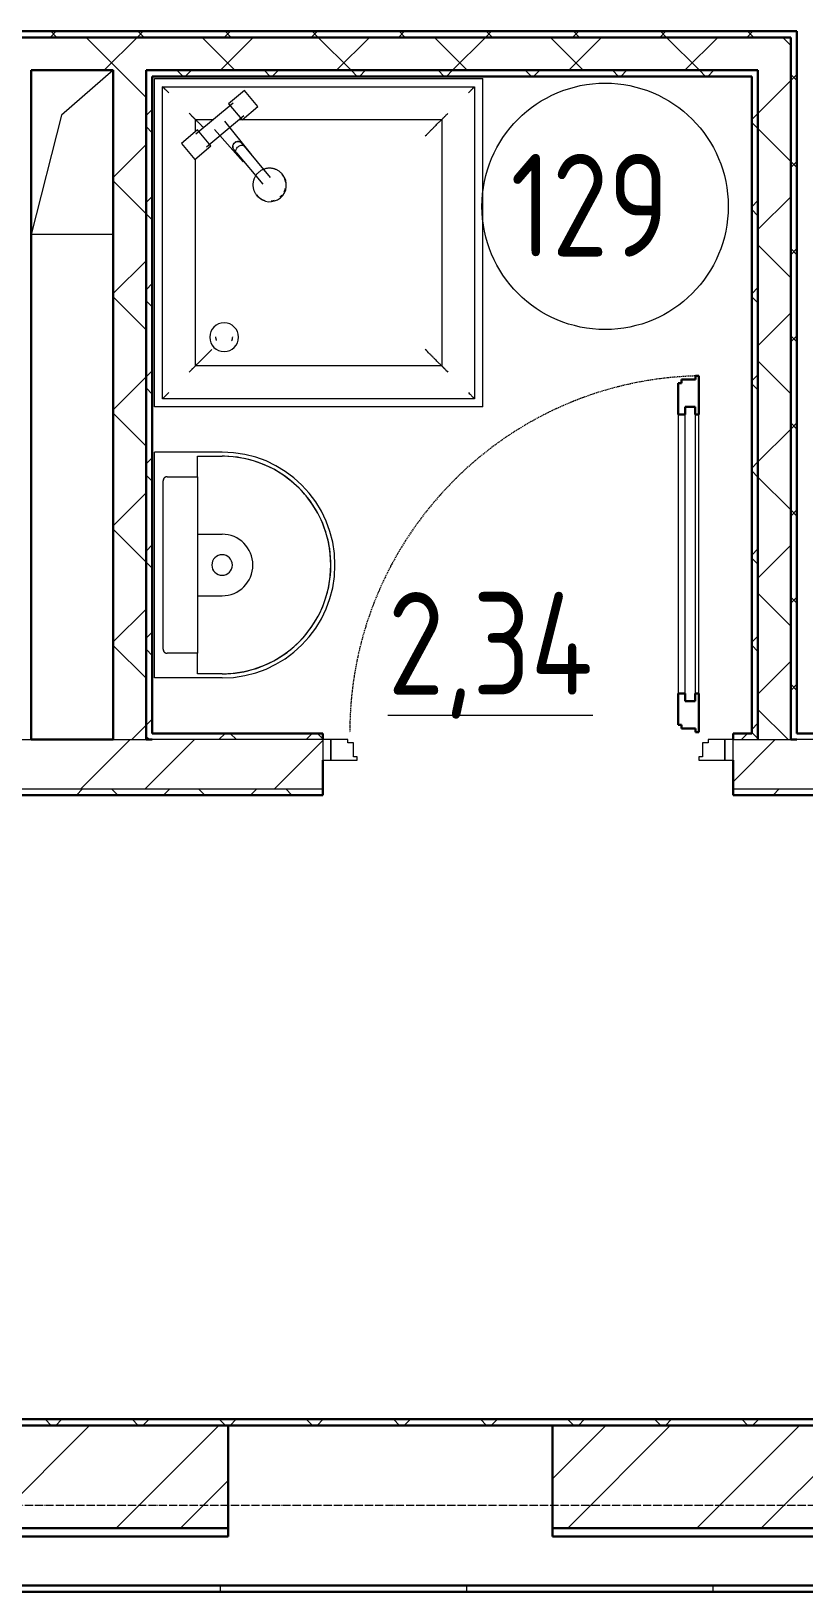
# Model space of a CAD drawing. Header units: millimetres. Extents: x -695119 to 412940, y -249585 to 622758.
# Drawn here: x 2069 to 3951, y -25780 to -21980 of the extents above; entities that cross this region are included whole.
import ezdxf

# ---------------------------------------------------------------- set-up
doc = ezdxf.new("R2010")
doc.units = ezdxf.units.MM
doc.linetypes.add('ADSK_Линия сетки', pattern=[25, 20, -2.5, 0, -2.5])
doc.linetypes.add('ADSK_Штриховая_ш2 п1_5', pattern=[4.5, 3, -1.5])
for name, color, linetype, lineweight in [('Каркас_Импост', 8, 'Continuous', 9), ('Марки помещений', 8, 'Continuous', 20), ('Монтажный зазор', 8, 'Continuous', 9), ('Оси', 252, 'Continuous', 9), ('Остекление', 8, 'Continuous', 9), ('Открывание', 8, 'ADSK_Штриховая_ш2 п1_5', 9), ('Панель', 252, 'Continuous', 30), ('Перекрытия', 7, 'Continuous', 18), ('Сантехнические приборы', 8, 'Continuous', 18), ('Стены разрез', 7, 'Continuous', 30), ('Стены штриховка', 7, 'Continuous', 9)]:
    doc.layers.add(name, color=color, linetype=linetype, lineweight=lineweight)
doc.styles.add('GOST 2.304 type A_1', font='', dxfattribs={"height": 350})
doc.styles.get('GOST 2.304 type A_1').set_extended_font_data('GOST 2.304 type A')

# ---------------------------------------------------------------- blocks, each defined once
blk = doc.blocks.new('1 этаж')
at = {"color": 251, "lineweight": 18, "true_color": 0x636466}
for p, q in [((-42680.8, -103252.4), (-42807.4, -103361.9)), ((-42807.4, -103361.9), (-42880.8, -103652.4)), ((-42680.8, -103652.4), (-42880.8, -103652.4))]:
    blk.add_line(p, q, dxfattribs=at)
at = {"layer": 'Каркас_Импост', "color": 251, "true_color": 0x636466}
for p, q in [((-42109.8, -104882.4), (-42150.8, -104882.4)), ((-42150.8, -104882.4), (-42150.8, -104932.4)), ((-42109.8, -104890.4), (-42109.8, -104882.4)), ((-42095.8, -104890.4), (-42109.8, -104890.4)), ((-42095.8, -104924.4), (-42095.8, -104890.4)), ((-41231.8, -104890.4), (-41245.8, -104890.4)), ((-41245.8, -104890.4), (-41245.8, -104924.4)), ((-41231.8, -104882.4), (-41231.8, -104890.4)), ((-41190.8, -104882.4), (-41231.8, -104882.4)), ((-41190.8, -104932.4), (-41190.8, -104882.4)), ((-42150.8, -104932.4), (-42086.8, -104932.4)), ((-42086.8, -104924.4), (-42095.8, -104924.4)), ((-42086.8, -104932.4), (-42086.8, -104924.4)), ((-41245.8, -104924.4), (-41254.8, -104924.4)), ((-41254.8, -104924.4), (-41254.8, -104932.4)), ((-41254.8, -104932.4), (-41190.8, -104932.4))]:
    blk.add_line(p, q, dxfattribs=at)
at = {"layer": 'Марки помещений', "color": 251, "true_color": 0x636466}
blk.add_circle((-41482.8, -103583.8), 300, dxfattribs=at)
at = {"layer": 'Монтажный зазор', "color": 251, "true_color": 0x636466}
for p, q in [((-42170.8, -104882.4), (-42170.8, -104932.4)), ((-42150.8, -104882.4), (-42170.8, -104882.4)), ((-42150.8, -104932.4), (-42150.8, -104882.4)), ((-41170.8, -104882.4), (-41190.8, -104882.4)), ((-41190.8, -104882.4), (-41190.8, -104932.4)), ((-41170.8, -104932.4), (-41170.8, -104882.4)), ((-42170.8, -104932.4), (-42150.8, -104932.4)), ((-41190.8, -104932.4), (-41170.8, -104932.4))]:
    blk.add_line(p, q, dxfattribs=at)
at = {"layer": 'Оси', "color": 251, "linetype": 'ADSK_Линия сетки', "true_color": 0x636466}
blk.add_line((4311.5, -106747.4), (-72628.1, -106747.4), dxfattribs=at)
at = {"layer": 'Остекление', "color": 251, "true_color": 0x636466}
for p, q in [((-41287.8, -104788.4), (-41287.8, -104072.4)), ((-41287.8, -104072.4), (-41263.8, -104072.4)), ((-41263.8, -104072.4), (-41263.8, -104788.4)), ((-41263.8, -104788.4), (-41287.8, -104788.4))]:
    blk.add_line(p, q, dxfattribs=at)
at = {"layer": 'Открывание', "color": 251, "true_color": 0x636466}
blk.add_arc((-41236.8, -104864.4), 868, 91.1882, 180, dxfattribs=at)
at = {"layer": 'Панель', "color": 251, "true_color": 0x636466}
for p, q in [((-41262.8, -104005.4), (-41296.8, -104005.4)), ((-41296.8, -104005.4), (-41296.8, -104014.4)), ((-41254.8, -103996.4), (-41262.8, -103996.4)), ((-41262.8, -103996.4), (-41262.8, -104005.4)), ((-41254.8, -104090.4), (-41254.8, -103996.4)), ((-41296.8, -104014.4), (-41304.8, -104014.4)), ((-41304.8, -104014.4), (-41304.8, -104090.4)), ((-41287.8, -104090.4), (-41287.8, -104072.4)), ((-41287.8, -104072.4), (-41263.8, -104072.4)), ((-41263.8, -104072.4), (-41263.8, -104090.4)), ((-41304.8, -104090.4), (-41287.8, -104090.4)), ((-41263.8, -104090.4), (-41254.8, -104090.4)), ((-41304.8, -104770.4), (-41304.8, -104846.4)), ((-41304.8, -104770.4), (-41287.8, -104770.4)), ((-41287.8, -104770.4), (-41287.8, -104788.4)), ((-41287.8, -104788.4), (-41263.8, -104788.4)), ((-41263.8, -104770.4), (-41254.8, -104770.4)), ((-41263.8, -104788.4), (-41263.8, -104770.4)), ((-41254.8, -104864.4), (-41254.8, -104770.4)), ((-41304.8, -104846.4), (-41296.8, -104846.4)), ((-41296.8, -104846.4), (-41296.8, -104855.4)), ((-41296.8, -104855.4), (-41262.8, -104855.4)), ((-41262.8, -104855.4), (-41262.8, -104864.4)), ((-41262.8, -104864.4), (-41254.8, -104864.4))]:
    blk.add_line(p, q, dxfattribs=at)
at = {"layer": 'Панель', "color": 251, "lineweight": 9, "true_color": 0x636466}
for p, q in [((-41304.8, -104090.4), (-41304.8, -104770.4)), ((-41254.8, -104770.4), (-41254.8, -104090.4))]:
    blk.add_line(p, q, dxfattribs=at)
at = {"layer": 'Перекрытия', "color": 251, "true_color": 0x636466}
blk.add_line((-42680.8, -103652.4), (-42880.8, -103652.4), dxfattribs=at)
at = {"layer": 'Сантехнические приборы', "color": 251, "true_color": 0x636466}
for p, q in [((-42580.8, -104072.4), (-42580.8, -103272.4)), ((-42580.8, -103272.4), (-41780.8, -103272.4)), ((-41780.8, -104072.4), (-41780.8, -103272.4)), ((-42560.8, -104052.4), (-42560.8, -103292.4)), ((-42560.8, -103292.4), (-41800.8, -103292.4)), ((-42361, -103301.4), (-42399.9, -103334.1)), ((-42328.4, -103340.3), (-42361, -103301.4)), ((-41800.8, -103292.4), (-41800.8, -104052.4)), ((-42388.9, -103332.3), (-42479.5, -103408.3)), ((-42399.9, -103334.1), (-42367.3, -103373)), ((-42367.3, -103373), (-42328.4, -103340.3)), ((-42475.9, -103397.8), (-42514.8, -103430.5)), ((-42480.8, -103401.9), (-42480.8, -103372.4)), ((-42480.8, -103372.4), (-42436.7, -103372.4)), ((-42443.3, -103436.7), (-42475.9, -103397.8)), ((-42453.8, -103439), (-42363.2, -103363)), ((-42434.1, -103397), (-42364.7, -103475.8)), ((-42343.7, -103458.3), (-42409.3, -103376.2)), ((-42374.4, -103372.4), (-42367.8, -103372.4)), ((-42366.7, -103372.4), (-41880.8, -103372.4)), ((-41880.8, -103372.4), (-41880.8, -103972.4)), ((-42514.8, -103430.5), (-42482.2, -103469.4)), ((-42482.2, -103469.4), (-42443.3, -103436.7)), ((-42480.8, -103972.4), (-42480.8, -103468.2)), ((-42380.6, -103453.7), (-42316.8, -103529.7)), ((-42297.7, -103513.6), (-42361.5, -103437.6)), ((-42363.6, -103475), (-42364.7, -103475.8)), ((-42266.3, -103509.6), (-42267.6, -103507.8)), ((-42329.2, -103559.5), (-42327.7, -103561)), ((-41880.8, -103972.4), (-42480.8, -103972.4)), ((-41780.8, -104072.4), (-42580.8, -104072.4)), ((-41800.8, -104052.4), (-42560.8, -104052.4)), ((-42580.8, -104732.2), (-42580.8, -104182.2)), ((-42415.8, -104182.2), (-42580.8, -104182.2)), ((-42475.8, -104242.2), (-42475.8, -104192.2)), ((-42475.8, -104192.2), (-42415.8, -104192.2)), ((-42559.5, -104662.2), (-42559.5, -104252.2)), ((-42549.5, -104242.2), (-42475.8, -104242.2)), ((-42475.8, -104242.2), (-42475.8, -104252.2)), ((-42475.8, -104252.2), (-42475.8, -104662.2)), ((-42475.8, -104382.2), (-42415.8, -104382.2)), ((-42475.8, -104532.2), (-42415.8, -104532.2)), ((-42475.8, -104672.2), (-42549.5, -104672.2)), ((-42475.8, -104662.2), (-42475.8, -104672.2)), ((-42475.8, -104722.2), (-42475.8, -104672.2)), ((-42415.8, -104722.2), (-42475.8, -104722.2)), ((-42415.8, -104732.2), (-42580.8, -104732.2))]:
    blk.add_line(p, q, dxfattribs=at)
at = {"layer": 'Сантехнические приборы', "color": 251, "true_color": 0x636466, "flags": 128}
for points in [[(-42361.5, -103437.6), (-42362.1, -103436.8), (-42362.8, -103436.1), (-42363.3, -103435.4), (-42363.9, -103434.7), (-42364.4, -103434.1), (-42364.9, -103433.5), (-42365.3, -103433), (-42365.7, -103432.5), (-42366.1, -103432.1), (-42366.4, -103431.7), (-42366.7, -103431.4), (-42366.9, -103431.1), (-42367.2, -103430.8), (-42367.3, -103430.6), (-42367.4, -103430.5), (-42367.5, -103430.4), (-42367.6, -103430.4)], [(-42386.7, -103446.4), (-42386.7, -103446.5), (-42386.6, -103446.6), (-42386.4, -103446.8), (-42386.2, -103447), (-42386, -103447.2), (-42385.8, -103447.5), (-42385.5, -103447.9), (-42385.1, -103448.3), (-42384.8, -103448.7), (-42384.3, -103449.2), (-42383.9, -103449.8), (-42383.4, -103450.4), (-42382.9, -103451), (-42382.3, -103451.7), (-42381.7, -103452.4), (-42381.1, -103453.1), (-42380.6, -103453.7)], [(-42326.2, -103500.5), (-42327.4, -103501.6), (-42328.6, -103502.7), (-42329.7, -103503.8), (-42330.8, -103505), (-42331.8, -103506.3), (-42332.8, -103507.5), (-42333.7, -103508.9), (-42334.6, -103510.2), (-42335.4, -103511.6), (-42336.2, -103513), (-42336.9, -103514.4), (-42337.6, -103515.9), (-42338.2, -103517.4), (-42338.7, -103518.9), (-42339.2, -103520.4), (-42339.6, -103522), (-42339.9, -103523.6), (-42340.2, -103525.1), (-42340.5, -103526.7), (-42340.6, -103528.3), (-42340.7, -103529.9), (-42340.8, -103531.5), (-42340.7, -103533.1), (-42340.6, -103534.7), (-42340.5, -103536.3), (-42340.2, -103537.9), (-42340, -103539.5), (-42339.6, -103541.1), (-42339.2, -103542.6), (-42338.7, -103544.1), (-42338.2, -103545.6), (-42337.6, -103547.1), (-42336.9, -103548.6), (-42336.2, -103550), (-42335.5, -103551.4), (-42334.6, -103552.8), (-42333.7, -103554.1), (-42332.8, -103555.4), (-42331.8, -103556.7), (-42330.8, -103557.9), (-42329.7, -103559.1), (-42328.5, -103560.2), (-42327.4, -103561.3), (-42326.1, -103562.3), (-42324.9, -103563.3), (-42323.6, -103564.2), (-42322.2, -103565.1), (-42321, -103565.8)], [(-42262.8, -103517), (-42263.4, -103515.5), (-42264, -103514.1), (-42264.7, -103512.6), (-42265.4, -103511.2), (-42266.2, -103509.8), (-42267.1, -103508.5), (-42268, -103507.2), (-42269, -103505.9), (-42270, -103504.7), (-42271.1, -103503.5), (-42272.2, -103502.3), (-42273.4, -103501.2), (-42274.6, -103500.2), (-42275.8, -103499.2), (-42277.1, -103498.2), (-42278.4, -103497.3), (-42279.8, -103496.5), (-42281.2, -103495.7), (-42282.6, -103495), (-42284.1, -103494.3), (-42285.5, -103493.7), (-42287, -103493.2), (-42288.6, -103492.7), (-42290.1, -103492.2), (-42291.7, -103491.9), (-42293.2, -103491.6), (-42294.8, -103491.3), (-42296.4, -103491.1), (-42298, -103491), (-42299.6, -103491), (-42301.2, -103491), (-42302.8, -103491.1), (-42304.4, -103491.2), (-42306, -103491.4), (-42307.6, -103491.7), (-42309.2, -103492), (-42310.7, -103492.4), (-42312.3, -103492.9), (-42313.8, -103493.4), (-42315.3, -103494), (-42316.8, -103494.6), (-42318.2, -103495.3), (-42319.7, -103496.1), (-42321.1, -103496.9), (-42322.4, -103497.7), (-42323.7, -103498.6), (-42325, -103499.6), (-42326.2, -103500.5)], [(-42430.8, -103902.3), (-42430.8, -103902.2), (-42430.8, -103902), (-42430.8, -103901.7)], [(-42429.1, -103910.6), (-42429.4, -103909.8), (-42429.6, -103909.1), (-42429.9, -103908.3), (-42430.1, -103907.5), (-42430.3, -103906.8), (-42430.5, -103906), (-42430.6, -103905.2), (-42430.7, -103904.4), (-42430.8, -103903.6), (-42430.8, -103902.8)], [(-42390.8, -103903.2), (-42390.9, -103904), (-42390.9, -103904.8), (-42391.1, -103905.6), (-42391.2, -103906.3), (-42391.4, -103907.1), (-42391.6, -103907.9), (-42391.8, -103908.7), (-42392.1, -103909.4), (-42392.4, -103910.2), (-42392.7, -103910.9)], [(-42390.8, -103901.9), (-42390.8, -103902.1), (-42390.8, -103902.3), (-42390.8, -103902.4)], [(-42415.8, -104722.2), (-42405.2, -104722), (-42394.6, -104721.4), (-42384.1, -104720.3), (-42373.6, -104718.8), (-42363.2, -104716.9), (-42352.8, -104714.6), (-42342.6, -104711.9), (-42332.4, -104708.8), (-42322.4, -104705.2), (-42312.6, -104701.3), (-42302.9, -104697), (-42293.4, -104692.3), (-42284.1, -104687.2), (-42275, -104681.7), (-42266.2, -104675.9), (-42257.5, -104669.8), (-42249.2, -104663.3), (-42241.1, -104656.4), (-42233.2, -104649.3), (-42225.7, -104641.8), (-42218.5, -104634.1), (-42211.6, -104626.1), (-42205, -104617.7), (-42198.7, -104609.2), (-42192.8, -104600.4), (-42187.3, -104591.4), (-42182.1, -104582.1), (-42177.3, -104572.7), (-42172.8, -104563), (-42168.8, -104553.2), (-42165.2, -104543.3), (-42161.9, -104533.2), (-42159.1, -104523), (-42156.7, -104512.7), (-42154.7, -104502.2), (-42153.1, -104491.8), (-42151.9, -104481.2), (-42151.1, -104470.7), (-42150.8, -104460.1), (-42150.9, -104449.5), (-42151.4, -104438.9), (-42152.4, -104428.3), (-42153.7, -104417.8), (-42155.5, -104407.4), (-42157.7, -104397), (-42160.3, -104386.7), (-42163.4, -104376.6), (-42166.8, -104366.5), (-42170.6, -104356.7), (-42174.8, -104346.9), (-42179.4, -104337.4), (-42184.4, -104328), (-42189.8, -104318.9), (-42195.5, -104309.9), (-42201.6, -104301.3), (-42208, -104292.8), (-42214.7, -104284.6), (-42221.8, -104276.7), (-42229.1, -104269.1), (-42236.8, -104261.8), (-42244.8, -104254.8), (-42253, -104248.1), (-42261.5, -104241.8), (-42270.2, -104235.8), (-42279.2, -104230.1), (-42288.4, -104224.8), (-42297.8, -104219.9), (-42307.4, -104215.4), (-42317.1, -104211.3), (-42327, -104207.5), (-42337.1, -104204.2), (-42347.3, -104201.2), (-42357.6, -104198.7), (-42367.9, -104196.6), (-42378.4, -104194.9), (-42388.9, -104193.6), (-42399.5, -104192.7), (-42410.1, -104192.3), (-42415.8, -104192.2)], [(-42549.5, -104242.2), (-42549.9, -104242.2), (-42550.3, -104242.2), (-42550.7, -104242.3), (-42551.1, -104242.3), (-42551.5, -104242.4), (-42551.9, -104242.5), (-42552.3, -104242.6), (-42552.7, -104242.7), (-42553.1, -104242.8), (-42553.4, -104243), (-42553.8, -104243.2), (-42554.2, -104243.3), (-42554.5, -104243.5), (-42554.8, -104243.7), (-42555.2, -104244), (-42555.5, -104244.2), (-42555.8, -104244.4), (-42556.1, -104244.7), (-42556.4, -104245), (-42556.7, -104245.2), (-42557, -104245.5), (-42557.2, -104245.8), (-42557.5, -104246.1), (-42557.7, -104246.5), (-42558, -104246.8), (-42558.2, -104247.1), (-42558.4, -104247.5), (-42558.5, -104247.8), (-42558.7, -104248.2), (-42558.9, -104248.6), (-42559, -104249), (-42559.1, -104249.3), (-42559.2, -104249.7), (-42559.3, -104250.1), (-42559.4, -104250.5), (-42559.4, -104250.9), (-42559.5, -104251.3), (-42559.5, -104251.7), (-42559.5, -104252.1), (-42559.5, -104252.2)], [(-42559.5, -104662.2), (-42559.5, -104662.6), (-42559.5, -104663), (-42559.5, -104663.4), (-42559.4, -104663.8), (-42559.3, -104664.2), (-42559.2, -104664.6), (-42559.1, -104665), (-42559, -104665.4), (-42558.9, -104665.7), (-42558.7, -104666.1), (-42558.6, -104666.5), (-42558.4, -104666.8), (-42558.2, -104667.2), (-42558, -104667.5), (-42557.8, -104667.9), (-42557.6, -104668.2), (-42557.3, -104668.5), (-42557.1, -104668.8), (-42556.8, -104669.1), (-42556.5, -104669.4), (-42556.2, -104669.7), (-42555.9, -104669.9), (-42555.6, -104670.2), (-42555.3, -104670.4), (-42554.9, -104670.6), (-42554.6, -104670.8), (-42554.2, -104671), (-42553.9, -104671.2), (-42553.5, -104671.4), (-42553.2, -104671.5), (-42552.8, -104671.7), (-42552.4, -104671.8), (-42552, -104671.9), (-42551.6, -104672), (-42551.2, -104672.1), (-42550.8, -104672.1), (-42550.4, -104672.2), (-42550, -104672.2), (-42549.6, -104672.2), (-42549.5, -104672.2)]]:
    blk.add_lwpolyline(points, dxfattribs=at)
at = {"layer": 'Сантехнические приборы', "color": 251, "true_color": 0x636466}
for centre, radius, start, end in [((-42377.1, -103438.4), 12.5, 153.3103, 166.6766), ((-42377.1, -103438.4), 12.5, 130, 145), ((-42377.1, -103438.4), 12.5, 115, 130), ((-42377.1, -103438.4), 12.5, 55, 108.5617), ((-42377.1, -103438.4), 12.5, 175, 205), ((-42377.1, -103438.4), 12.5, 212.4913, 229.3033), ((-42410.8, -103902.4), 35, 90, 270), ((-42410.8, -103902.4), 35, 270, 90), ((-42415.8, -104457.2), 275, 270, 90), ((-42415.8, -104457.2), 265, 270, 90), ((-42549.5, -104252.2), 10, 90, 180), ((-42415.8, -104457.2), 75, 270, 90), ((-42415.8, -104457.2), 25, 90, 270), ((-42415.8, -104457.2), 25, 270, 90), ((-42549.5, -104662.2), 10, 180, 270)]:
    blk.add_arc(centre, radius, start, end, dxfattribs=at)
for centre, major_axis, start_param, end_param in [((-42300.5, -103531.1), (30.9, 25.9), 0.456571, 0.576516), ((-42299.1, -103532.8), (30.8, 25.8), 4.712389, 6.283185), ((-42300.5, -103531.1), (30.9, 25.9), 5.708701, 6.320479), ((-42300.5, -103531.1), (30.9, 25.9), 2.565108, 2.70999), ((-42300.5, -103531.1), (30.9, 25.9), 2.094395, 2.12839), ((-42300.5, -103531.1), (30.9, 25.9), 5.121537, 5.331775), ((-42300.5, -103531.1), (30.9, 25.9), 3.107058, 3.728593), ((-42299.1, -103532.8), (30.8, 25.8), 3.141593, 4.712389), ((-42300.5, -103531.1), (30.9, 25.9), 4.12978, 4.227438), ((-42300.5, -103531.1), (30.9, 25.9), 4.249865, 4.331237), ((-42300.5, -103531.1), (30.9, 25.9), 4.712389, 4.895955)]:
    blk.add_ellipse(centre, major_axis=major_axis, ratio=0.98191, start_param=start_param, end_param=end_param, dxfattribs=at)
for points, knots in [([(-42545.8, -103307.4), (-42547.1, -103306), (-42549.1, -103304.1), (-42551.6, -103301.6), (-42553, -103300.1), (-42554.1, -103299), (-42555.2, -103298), (-42556.2, -103297), (-42557.1, -103296.1), (-42557.9, -103295.3), (-42558.8, -103294.3), (-42559.7, -103293.5), (-42560.5, -103292.6), (-42560.8, -103292.4), (-42560.8, -103292.4)], [0, 0, 0, 0, 0.166667, 0.25, 0.333333, 0.375, 0.416667, 0.5, 0.541667, 0.583333, 0.666667, 0.75, 0.833333, 1, 1, 1, 1]), ([(-41815.8, -103307.4), (-41814.5, -103306.1), (-41812.5, -103304.1), (-41810, -103301.6), (-41808.6, -103300.1), (-41807.5, -103299), (-41806.4, -103298), (-41805.4, -103297), (-41804.5, -103296.1), (-41803.7, -103295.3), (-41802.8, -103294.3), (-41801.9, -103293.5), (-41801.1, -103292.6), (-41800.8, -103292.4), (-41800.8, -103292.4)], [0, 0, 0, 0, 0.166667, 0.25, 0.333333, 0.375, 0.416667, 0.5, 0.541667, 0.583333, 0.666667, 0.75, 0.833333, 1, 1, 1, 1]), ([(-42480.8, -103372.4), (-42480.8, -103372.4), (-42481.1, -103372.1), (-42481.9, -103371.3), (-42482.8, -103370.4), (-42483.7, -103369.5), (-42484.5, -103368.6), (-42485.4, -103367.8), (-42486.6, -103366.5), (-42488, -103365.2), (-42489.2, -103364), (-42490.4, -103362.8), (-42492.5, -103360.6), (-42494.5, -103358.7), (-42495.8, -103357.4)], [0, 0, 0, 0, 0.166667, 0.25, 0.333333, 0.416667, 0.458333, 0.5, 0.583333, 0.666667, 0.708333, 0.75, 0.833333, 1, 1, 1, 1]), ([(-41880.8, -103372.4), (-41880.8, -103372.4), (-41880.5, -103372.1), (-41879.7, -103371.3), (-41878.8, -103370.4), (-41877.9, -103369.5), (-41877.1, -103368.7), (-41876.2, -103367.8), (-41875, -103366.5), (-41873.6, -103365.2), (-41872.4, -103364), (-41871.2, -103362.8), (-41869.1, -103360.6), (-41867.1, -103358.7), (-41865.8, -103357.4)], [0, 0, 0, 0, 0.166667, 0.25, 0.333333, 0.416667, 0.458333, 0.5, 0.583333, 0.666667, 0.708333, 0.75, 0.833333, 1, 1, 1, 1]), ([(-42460.8, -103392.4), (-42461.6, -103391.6), (-42463, -103390.1), (-42465.9, -103387.3), (-42468.5, -103384.7), (-42470.9, -103382.3), (-42473.1, -103380.1), (-42475.5, -103377.6), (-42477.9, -103375.3), (-42480.1, -103373), (-42480.8, -103372.4), (-42480.8, -103372.4)], [0.3333333, 0.3333333, 0.3333333, 0.3333333, 0.375, 0.4166667, 0.5, 0.5416667, 0.5833333, 0.6666667, 0.75, 0.8333333, 1, 1, 1, 1]), ([(-41920.8, -103412.4), (-41917.2, -103408.9), (-41912.1, -103403.6), (-41905.5, -103397), (-41901.5, -103393.1), (-41898.6, -103390.1), (-41895.7, -103387.3), (-41893.1, -103384.7), (-41890.7, -103382.3), (-41888.5, -103380.1), (-41886.1, -103377.6), (-41883.7, -103375.3), (-41881.5, -103373.1), (-41880.8, -103372.4), (-41880.8, -103372.4)], [0, 0, 0, 0, 0.166667, 0.25, 0.333333, 0.375, 0.416667, 0.5, 0.541667, 0.583333, 0.666667, 0.75, 0.833333, 1, 1, 1, 1]), ([(-42381.4, -103426.6), (-42380, -103426.1), (-42377.1, -103425.6), (-42372.8, -103426.4), (-42369.6, -103428.3), (-42368, -103429.8), (-42367.6, -103430.4)], [0.1111111, 0.1111111, 0.1111111, 0.1111111, 0.2222222, 0.3333333, 0.4444444, 0.4998563, 0.4998563, 0.4998563, 0.4998563]), ([(-42440.8, -103932.4), (-42444.4, -103935.9), (-42449.5, -103941.1), (-42456.1, -103947.7), (-42460.1, -103951.6), (-42463, -103954.6), (-42465.9, -103957.4), (-42468.5, -103960.1), (-42470.9, -103962.5), (-42473.1, -103964.7), (-42475.5, -103967.1), (-42477.9, -103969.4), (-42480.1, -103971.7), (-42480.8, -103972.4), (-42480.8, -103972.4)], [0, 0, 0, 0, 0.166667, 0.25, 0.333333, 0.375, 0.416667, 0.5, 0.541667, 0.583333, 0.666667, 0.75, 0.833333, 1, 1, 1, 1]), ([(-41880.8, -103972.4), (-41880.8, -103972.4), (-41881.5, -103971.7), (-41883.7, -103969.4), (-41886.1, -103967.1), (-41888.5, -103964.7), (-41890.7, -103962.4), (-41893.1, -103960.1), (-41895.7, -103957.4), (-41898.6, -103954.6), (-41901.5, -103951.6), (-41905.5, -103947.7), (-41912.1, -103941.1), (-41917.3, -103935.9), (-41920.8, -103932.4)], [-1, -1, -1, -1, -0.833333, -0.75, -0.666667, -0.583333, -0.541667, -0.5, -0.416667, -0.375, -0.333333, -0.25, -0.166667, 0, 0, 0, 0]), ([(-42495.8, -103987.4), (-42494.5, -103986.1), (-42492.5, -103984.1), (-42490, -103981.6), (-42488.6, -103980.1), (-42487.5, -103979), (-42486.4, -103978), (-42485.4, -103977), (-42484.5, -103976.1), (-42483.7, -103975.3), (-42482.8, -103974.3), (-42481.9, -103973.5), (-42481.1, -103972.6), (-42480.8, -103972.4), (-42480.8, -103972.4)], [-1, -1, -1, -1, -0.833333, -0.75, -0.666667, -0.625, -0.583333, -0.5, -0.458333, -0.416667, -0.333333, -0.25, -0.166667, 0, 0, 0, 0]), ([(-41880.8, -103972.4), (-41880.8, -103972.4), (-41880.5, -103972.6), (-41879.7, -103973.5), (-41878.8, -103974.3), (-41877.9, -103975.3), (-41877.1, -103976.1), (-41876.2, -103977), (-41875, -103978.2), (-41873.6, -103979.6), (-41872.4, -103980.7), (-41871.2, -103981.9), (-41869.1, -103984.1), (-41867.1, -103986), (-41865.8, -103987.4)], [0, 0, 0, 0, 0.166667, 0.25, 0.333333, 0.416667, 0.458333, 0.5, 0.583333, 0.666667, 0.708333, 0.75, 0.833333, 1, 1, 1, 1]), ([(-42560.8, -104052.4), (-42560.8, -104052.4), (-42560.5, -104052.1), (-42559.7, -104051.3), (-42558.8, -104050.4), (-42557.9, -104049.5), (-42557.1, -104048.7), (-42556.2, -104047.8), (-42555.2, -104046.8), (-42554.1, -104045.7), (-42553, -104044.6), (-42551.6, -104043.1), (-42549.1, -104040.6), (-42547.1, -104038.7), (-42545.8, -104037.4)], [-1, -1, -1, -1, -0.833333, -0.75, -0.666667, -0.583333, -0.541667, -0.5, -0.416667, -0.375, -0.333333, -0.25, -0.166667, 0, 0, 0, 0]), ([(-41815.8, -104037.4), (-41814.5, -104038.7), (-41812.5, -104040.6), (-41810, -104043.1), (-41808.6, -104044.6), (-41807.5, -104045.7), (-41806.4, -104046.8), (-41805.4, -104047.8), (-41804.5, -104048.6), (-41803.7, -104049.5), (-41802.8, -104050.4), (-41801.9, -104051.3), (-41801.1, -104052.1), (-41800.8, -104052.4), (-41800.8, -104052.4)], [0, 0, 0, 0, 0.166667, 0.25, 0.333333, 0.375, 0.416667, 0.5, 0.541667, 0.583333, 0.666667, 0.75, 0.833333, 1, 1, 1, 1])]:
    blk.add_open_spline(points, degree=3, knots=knots, dxfattribs=at)
for points in [[(-42385.2, -103448), (-42386.3, -103447), (-42388.2, -103444.8), (-42389.7, -103440.6), (-42389.7, -103436.2), (-42388.2, -103432), (-42386.3, -103429.7), (-42385.2, -103428.8)], [(-42385.2, -103428.8), (-42384.1, -103427.9), (-42382.8, -103427.1), (-42381.4, -103426.6)], [(-42377, -103438.6), (-42375.9, -103437.7), (-42373.4, -103436.1), (-42369.4, -103434.8), (-42365.6, -103434.9), (-42362.5, -103436.3), (-42361.1, -103438), (-42360.6, -103438.9)], [(-42381.5, -103452.3), (-42382, -103451.3), (-42382.5, -103449.1), (-42382, -103445.4), (-42380.1, -103441.7), (-42378.1, -103439.5), (-42377, -103438.6)], [(-42379.5, -103454.8), (-42380.3, -103454.2), (-42380.9, -103453.4), (-42381.4, -103452.5)]]:
    blk.add_open_spline(points, degree=3, dxfattribs=at)
at = {"layer": 'Стены разрез', "color": 251, "true_color": 0x636466}
for p, q in [((-41015.8, -103157.4), (-44330.8, -103157.4)), ((-41015.8, -104867.4), (-41015.8, -103157.4)), ((-41030.8, -103172.4), (-44345.8, -103172.4)), ((-41030.8, -104882.4), (-41030.8, -103172.4)), ((-42880.8, -103252.4), (-42680.8, -103252.4)), ((-42880.8, -104882.4), (-42880.8, -103252.4)), ((-42680.8, -103252.4), (-42680.8, -104882.4)), ((-42600.8, -103252.4), (-41110.8, -103252.4)), ((-42600.8, -104882.4), (-42600.8, -103252.4)), ((-42585.8, -103267.4), (-41125.8, -103267.4)), ((-42585.8, -104867.4), (-42585.8, -103267.4)), ((-41125.8, -103267.4), (-41125.8, -104867.4)), ((-41110.8, -103252.4), (-41110.8, -104882.4)), ((-42170.8, -104867.4), (-42585.8, -104867.4)), ((-42170.8, -104882.4), (-42170.8, -104867.4)), ((-41125.8, -104867.4), (-41170.8, -104867.4)), ((-41170.8, -104867.4), (-41170.8, -104882.4)), ((-40575.8, -104867.4), (-41015.8, -104867.4)), ((-42680.8, -104882.4), (-42880.8, -104882.4)), ((-42585.8, -104882.4), (-42600.8, -104882.4)), ((-41015.8, -104882.4), (-41030.8, -104882.4)), ((-42170.8, -105017.4), (-42170.8, -104932.4)), ((-41170.8, -104932.4), (-41170.8, -105017.4)), ((-43315.8, -105017.4), (-42170.8, -105017.4)), ((-41170.8, -105017.4), (-40575.8, -105017.4)), ((-37175.8, -106537.4), (-43845.8, -106537.4)), ((-37175.8, -106552.4), (-44345.8, -106552.4)), ((-42400.8, -106822.4), (-42400.8, -106552.4)), ((-41610.8, -106552.4), (-41610.8, -106822.4)), ((-43990.8, -106802.4), (-42400.8, -106802.4)), ((-41610.8, -106802.4), (-40000.8, -106802.4)), ((-42400.8, -106822.4), (-43990.8, -106822.4)), ((-40000.8, -106822.4), (-41610.8, -106822.4)), ((-52990.8, -106957.4), (-37310.8, -106957.4)), ((-49605.8, -106942.4), (-37175.8, -106942.4))]:
    blk.add_line(p, q, dxfattribs=at)
at = {"layer": 'Стены разрез', "color": 251, "linetype": 'Continuous', "lineweight": 9, "true_color": 0x636466}
for p, q in [((-42834.9, -103172.4), (-42819.9, -103157.4)), ((-42818, -103172.4), (-42833, -103157.4)), ((-42622.7, -103172.4), (-42607.7, -103157.4)), ((-42605.9, -103172.4), (-42620.9, -103157.4)), ((-42410.6, -103172.4), (-42395.6, -103157.4)), ((-42393.7, -103172.4), (-42408.7, -103157.4)), ((-42198.5, -103172.4), (-42183.5, -103157.4)), ((-42181.6, -103172.4), (-42196.6, -103157.4)), ((-41986.3, -103172.4), (-41971.3, -103157.4)), ((-41969.5, -103172.4), (-41984.5, -103157.4)), ((-41774.2, -103172.4), (-41759.2, -103157.4)), ((-41757.3, -103172.4), (-41772.3, -103157.4)), ((-41562.1, -103172.4), (-41547.1, -103157.4)), ((-41545.2, -103172.4), (-41560.2, -103157.4)), ((-41349.9, -103172.4), (-41334.9, -103157.4)), ((-41333.1, -103172.4), (-41348.1, -103157.4)), ((-41137.8, -103172.4), (-41122.8, -103157.4)), ((-41120.9, -103172.4), (-41135.9, -103157.4)), ((-42667.3, -103252.4), (-42747.3, -103172.4)), ((-42702.7, -103252.4), (-42622.7, -103172.4)), ((-42384.4, -103252.4), (-42464.4, -103172.4)), ((-42419.9, -103252.4), (-42339.9, -103172.4)), ((-42101.6, -103252.4), (-42181.6, -103172.4)), ((-42137.1, -103252.4), (-42057.1, -103172.4)), ((-41818.7, -103252.4), (-41898.7, -103172.4)), ((-41854.2, -103252.4), (-41774.2, -103172.4)), ((-41535.9, -103252.4), (-41615.9, -103172.4)), ((-41571.4, -103252.4), (-41491.4, -103172.4)), ((-41253.1, -103252.4), (-41333.1, -103172.4)), ((-41288.5, -103252.4), (-41208.5, -103172.4)), ((-41030.8, -103191.8), (-41050.2, -103172.4)), ((-42600.8, -103318.8), (-42667.3, -103252.4)), ((-42510.9, -103267.4), (-42525.9, -103252.4)), ((-42505.6, -103267.4), (-42490.6, -103252.4)), ((-42298.7, -103267.4), (-42313.7, -103252.4)), ((-42293.5, -103267.4), (-42278.5, -103252.4)), ((-42086.6, -103267.4), (-42101.6, -103252.4)), ((-42081.3, -103267.4), (-42066.3, -103252.4)), ((-41874.5, -103267.4), (-41889.5, -103252.4)), ((-41869.2, -103267.4), (-41854.2, -103252.4)), ((-41662.3, -103267.4), (-41677.3, -103252.4)), ((-41657.1, -103267.4), (-41642.1, -103252.4)), ((-41450.2, -103267.4), (-41465.2, -103252.4)), ((-41444.9, -103267.4), (-41429.9, -103252.4)), ((-41238.1, -103267.4), (-41253.1, -103252.4)), ((-41232.8, -103267.4), (-41217.8, -103252.4)), ((-41110.8, -103357.5), (-41030.8, -103277.5)), ((-41030.8, -103277.5), (-41015.8, -103262.5)), ((-41015.8, -103277.5), (-41030.8, -103262.5)), ((-42600.8, -103362.6), (-42585.8, -103347.6)), ((-41125.8, -103372.5), (-41110.8, -103357.5)), ((-42585.8, -103404.5), (-42600.8, -103389.5)), ((-41110.8, -103394.6), (-41125.8, -103379.6)), ((-41030.8, -103474.6), (-41110.8, -103394.6)), ((-42680.8, -103513.3), (-42600.8, -103433.3)), ((-41030.8, -103489.6), (-41015.8, -103474.6)), ((-41015.8, -103489.6), (-41030.8, -103474.6)), ((-42600.8, -103601.7), (-42680.8, -103521.7)), ((-42600.8, -103574.7), (-42585.8, -103559.7)), ((-41125.8, -103584.6), (-41110.8, -103569.6)), ((-41110.8, -103640.3), (-41030.8, -103560.3)), ((-42585.8, -103616.7), (-42600.8, -103601.7)), ((-41110.8, -103606.8), (-41125.8, -103591.8)), ((-41030.8, -103757.5), (-41110.8, -103677.5)), ((-41030.8, -103701.8), (-41015.8, -103686.8)), ((-41015.8, -103701.8), (-41030.8, -103686.8)), ((-42680.8, -103796.1), (-42600.8, -103716.1)), ((-42600.8, -103786.8), (-42585.8, -103771.8)), ((-42600.8, -103884.5), (-42680.8, -103804.5)), ((-42585.8, -103828.8), (-42600.8, -103813.8)), ((-41125.8, -103796.8), (-41110.8, -103781.8)), ((-41110.8, -103818.9), (-41125.8, -103803.9)), ((-41110.8, -103923.2), (-41030.8, -103843.2)), ((-41030.8, -103913.9), (-41015.8, -103898.9)), ((-41015.8, -103913.9), (-41030.8, -103898.9)), ((-41030.8, -104040.3), (-41110.8, -103960.3)), ((-42680.8, -104079), (-42600.8, -103999)), ((-42600.8, -103999), (-42585.8, -103984)), ((-41125.8, -104008.9), (-41110.8, -103993.9)), ((-42585.8, -104040.9), (-42600.8, -104025.9)), ((-41110.8, -104031), (-41125.8, -104016)), ((-42600.8, -104167.4), (-42680.8, -104087.4)), ((-41030.8, -104126), (-41015.8, -104111)), ((-41015.8, -104126), (-41030.8, -104111)), ((-41110.8, -104206), (-41030.8, -104126)), ((-42600.8, -104211.1), (-42585.8, -104196.1)), ((-41125.8, -104221), (-41110.8, -104206)), ((-41110.8, -104243.2), (-41125.8, -104228.2)), ((-42585.8, -104253.1), (-42600.8, -104238.1)), ((-41030.8, -104323.2), (-41110.8, -104243.2)), ((-42680.8, -104361.8), (-42600.8, -104281.8)), ((-41030.8, -104338.1), (-41015.8, -104323.1)), ((-41015.8, -104338.2), (-41030.8, -104323.2)), ((-42600.8, -104450.2), (-42680.8, -104370.2)), ((-42600.8, -104423.2), (-42585.8, -104408.2)), ((-41125.8, -104433.1), (-41110.8, -104418.1)), ((-41110.8, -104488.9), (-41030.8, -104408.9)), ((-42585.8, -104465.2), (-42600.8, -104450.2)), ((-41110.8, -104455.3), (-41125.8, -104440.3)), ((-41030.8, -104606), (-41110.8, -104526)), ((-41030.8, -104550.3), (-41015.8, -104535.3)), ((-41015.8, -104550.3), (-41030.8, -104535.3)), ((-42680.8, -104644.6), (-42600.8, -104564.6)), ((-42600.8, -104635.4), (-42585.8, -104620.4)), ((-41125.8, -104645.3), (-41110.8, -104630.3)), ((-42600.8, -104733.1), (-42680.8, -104653.1)), ((-42585.8, -104677.3), (-42600.8, -104662.3)), ((-41110.8, -104667.4), (-41125.8, -104652.4)), ((-41110.8, -104771.7), (-41030.8, -104691.7)), ((-41030.8, -104762.4), (-41015.8, -104747.4)), ((-41015.8, -104762.4), (-41030.8, -104747.4)), ((-42600.8, -104847.5), (-42585.8, -104832.5)), ((-41037.3, -104882.4), (-41110.8, -104808.8)), ((-42635.7, -104882.4), (-42600.8, -104847.5)), ((-42592.9, -104882.4), (-42600.8, -104874.5)), ((-42423.5, -104882.4), (-42408.5, -104867.4)), ((-42380.8, -104882.4), (-42395.8, -104867.4)), ((-42211.4, -104882.4), (-42196.4, -104867.4)), ((-42170.8, -104880.2), (-42183.6, -104867.4)), ((-41150.8, -104882.4), (-41135.8, -104867.4)), ((-41125.8, -104857.4), (-41110.8, -104842.4)), ((-41123, -104867.4), (-41125.8, -104864.5)), ((-41110.8, -104879.5), (-41123, -104867.4)), ((-42759.9, -105002.4), (-42639.9, -104882.4)), ((-42602.8, -105002.4), (-42482.8, -104882.4)), ((-42288.5, -105002.4), (-42170.8, -104884.7)), ((-41170.8, -104984.8), (-41068.4, -104882.4)), ((-42770.7, -105017.4), (-42755.7, -105002.4)), ((-42670, -105017.4), (-42685, -105002.4)), ((-42558.5, -105017.4), (-42543.5, -105002.4)), ((-42457.9, -105017.4), (-42472.9, -105002.4)), ((-42346.4, -105017.4), (-42331.4, -105002.4)), ((-42245.8, -105017.4), (-42260.8, -105002.4)), ((-41073.6, -105017.4), (-41058.6, -105002.4)), ((-42832.1, -106552.4), (-42847.1, -106537.4)), ((-42820.8, -106552.4), (-42805.8, -106537.4)), ((-42620, -106552.4), (-42635, -106537.4)), ((-42608.6, -106552.4), (-42593.6, -106537.4)), ((-42407.8, -106552.4), (-42422.8, -106537.4)), ((-42396.5, -106552.4), (-42381.5, -106537.4)), ((-42195.7, -106552.4), (-42210.7, -106537.4)), ((-42184.4, -106552.4), (-42169.4, -106537.4)), ((-41983.6, -106552.4), (-41998.6, -106537.4)), ((-41972.2, -106552.4), (-41957.2, -106537.4)), ((-41771.4, -106552.4), (-41786.4, -106537.4)), ((-41760.1, -106552.4), (-41745.1, -106537.4)), ((-41559.3, -106552.4), (-41574.3, -106537.4)), ((-41548, -106552.4), (-41533, -106537.4)), ((-41347.2, -106552.4), (-41362.2, -106537.4)), ((-41335.8, -106552.4), (-41320.8, -106537.4)), ((-41135, -106552.4), (-41150, -106537.4)), ((-41123.7, -106552.4), (-41108.7, -106537.4)), ((-42988.4, -106802.4), (-42738.4, -106552.4)), ((-42674.1, -106802.4), (-42424.1, -106552.4)), ((-41610.8, -106682), (-41481.1, -106552.4)), ((-41574, -106802.4), (-41324, -106552.4)), ((-41259.7, -106802.4), (-41009.7, -106552.4)), ((-41102.5, -106802.4), (-40852.5, -106552.4)), ((-42516.9, -106802.4), (-42400.8, -106686.3)), ((-42419.8, -106957.4), (-42419.8, -106942.4)), ((-41819.8, -106957.4), (-41819.8, -106942.4)), ((-41219.8, -106957.4), (-41219.8, -106942.4))]:
    blk.add_line(p, q, dxfattribs=at)
at = {"layer": 'Стены штриховка', "color": 251, "true_color": 0x636466}
for p, q in [((-42960.8, -104882.4), (-42880.8, -104882.4)), ((-42680.8, -104882.4), (-42600.8, -104882.4)), ((-42170.8, -104882.4), (-42585.8, -104882.4)), ((-41170.8, -104882.4), (-41030.8, -104882.4)), ((-40575.8, -104882.4), (-41015.8, -104882.4)), ((-43315.8, -105002.4), (-42170.8, -105002.4)), ((-41170.8, -105002.4), (-40575.8, -105002.4))]:
    blk.add_line(p, q, dxfattribs=at)
at = {"layer": 'Марки помещений', "color": 251, "true_color": 0x636466, "style": 'GOST 2.304 type A_1'}
for s, p in [('129', (-41713.3, -103706.1)), ('%%U2,34', (-42012.2, -104773.1))]:
    blk.add_text(s, height=250, dxfattribs=at).set_placement(p)

msp = doc.modelspace()

# ---------------------------------------------------------------- block references
msp.add_blockref('1 этаж', (44950.089, 81176.937))

doc.saveas('drawing.dxf')
